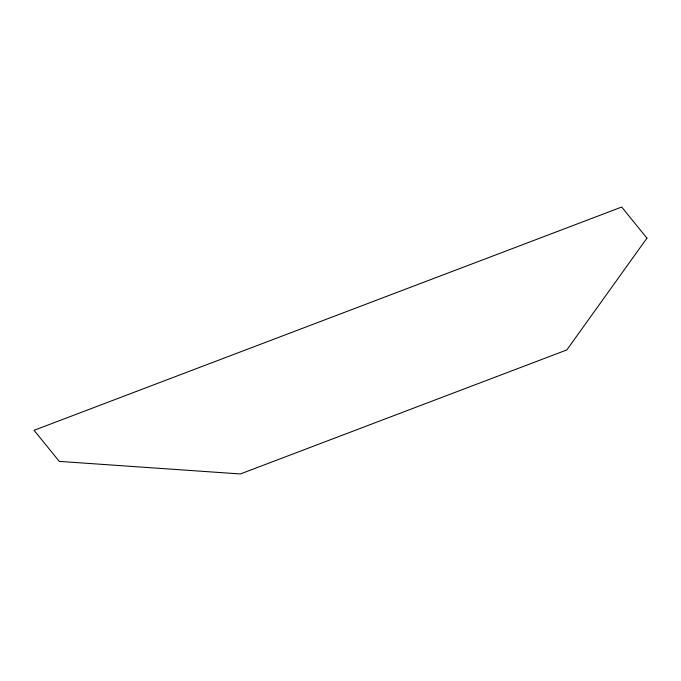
<?xml version="1.0" encoding="UTF-8"?>
<svg xmlns="http://www.w3.org/2000/svg" width="681" height="681" viewBox="0 0 681 681"><rect width="100%" height="100%" fill="white"/><g stroke="black" fill="none" stroke-linecap="round" stroke-linejoin="round"><path stroke-width="1.02" d="M646.95 238.129L566.839 349.923L240.359 473.959L59.29 461.395L34.05 430.307L621.71 207.041L646.95 238.129"/></g></svg>
